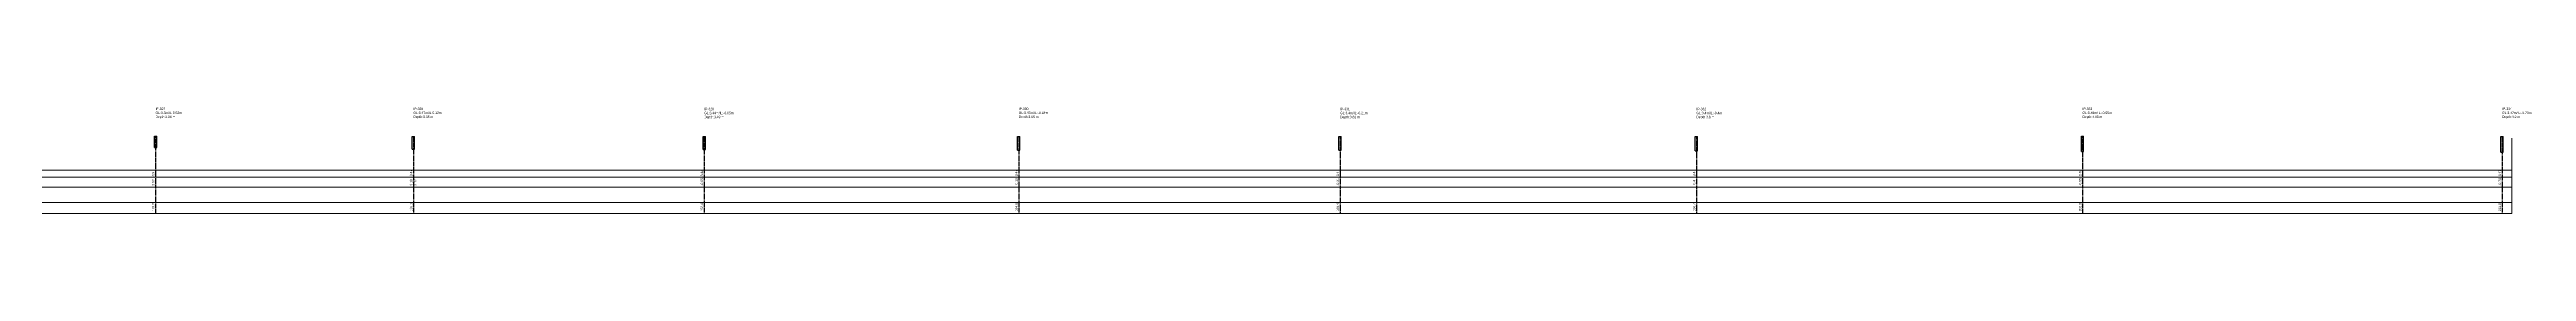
# Model space of a CAD drawing. Header units: metres. Extents: x -765 to 1831, y -99 to 211.
# Drawn here: x 533 to 1831, y -34 to 22 of the extents above; entities that cross this region are included whole.
import ezdxf

# ---------------------------------------------------------------- set-up
doc = ezdxf.new("R2010")
doc.units = ezdxf.units.M
doc.header["$MEASUREMENT"] = 0
doc.linetypes.add('CENTER', pattern=[2, 1.25, -0.25, 0.25, -0.25])
doc.layers.add('PDF_Text', color=7, linetype='Continuous')
doc.layers.add('SM_PP_GRIDTEXT', color=7, linetype='Continuous', lineweight=5)
doc.styles.add('ALL', font='swissc.ttf')

msp = doc.modelspace()

# ---------------------------------------------------------------- linework, layer by layer
at = {"layer": 'lines', "color": 8, "linetype": 'CENTER'}
for p, q in [((588.8, 7), (588.8, -33.6)), ((723.9, 6.9), (723.9, -33.6)), ((876.3, 6.9), (876.3, -33.6)), ((1041.1, 6.9), (1041.1, -33.6)), ((1209.5, 6.8), (1209.5, -33.6)), ((1396.2, 6.8), (1396.2, -33.6)), ((1598.5, 7), (1598.5, -33.6)), ((1818.4, 6.9), (1818.4, -33.6))]:
    msp.add_line(p, q, dxfattribs=at)
at = {"layer": 'Profile Manhole'}
for p, q in [((588.2, 1), (588.2, 7)), ((588.2, 7), (589.4, 7)), ((588.2, 1), (589.4, 1)), ((589.4, 1), (589.4, 7)), ((723.3, 0.2), (723.3, 6.9)), ((723.3, 6.9), (724.5, 6.9)), ((723.3, 0.2), (724.5, 0.2)), ((724.5, 0.2), (724.5, 6.9)), ((875.7, -0.1), (875.7, 6.9)), ((875.7, 6.9), (876.9, 6.9)), ((876.9, -0.1), (876.9, 6.9)), ((1040.5, -0.4), (1040.5, 6.9)), ((1040.5, 6.9), (1041.7, 6.9)), ((1041.7, -0.4), (1041.7, 6.9)), ((1208.9, -0.4), (1208.9, 6.8)), ((1208.9, 6.8), (1210.1, 6.8)), ((1210.1, -0.4), (1210.1, 6.8)), ((1395.6, -0.8), (1395.6, 6.8)), ((1395.6, 6.8), (1396.8, 6.8)), ((1396.8, -0.8), (1396.8, 6.8)), ((1597.9, -1.1), (1597.9, 7)), ((1597.9, 7), (1599.1, 7)), ((1599.1, -1.1), (1599.1, 7)), ((1817.8, -1.5), (1817.8, 6.9)), ((1817.8, 6.9), (1819, 6.9)), ((1819, -1.5), (1819, 6.9)), ((875.7, -0.1), (876.9, -0.1)), ((1040.5, -0.4), (1041.7, -0.4)), ((1208.9, -0.4), (1210.1, -0.4)), ((1395.6, -0.8), (1396.8, -0.8)), ((1597.9, -1.1), (1599.1, -1.1)), ((1817.8, -1.5), (1819, -1.5))]:
    msp.add_line(p, q, dxfattribs=at)
at = {"layer": 'SM_PP_GRIDTEXT'}
for p, q in [((1823.4, -33.6), (1823.4, 6)), ((-6.6, -10.8), (1823.4, -10.8)), ((-6.6, -14.5), (1823.4, -14.5)), ((-6.6, -19.9), (1823.4, -19.9)), ((-6.6, -27.8), (1823.4, -27.8)), ((-6.6, -33.6), (1823.4, -33.6))]:
    msp.add_line(p, q, dxfattribs=at)

# ---------------------------------------------------------------- texts
at = {"layer": 'ANNOTATION', "color": 7, "char_height": 1.26, "attachment_point": 1, "style": 'ALL'}
for s, insert in [('IP-327\\PGL:3.5m/IL:0.52m\\PDepth:2.98 m', (588.8, 22)), ('IP-328\\PGL:3.47m/IL:0.12m\\PDepth:3.35 m', (723.9, 22)), ('IP-329\\PGL:3.44m/IL:-0.05m\\PDepth:3.49 m', (876.3, 21.9)), ('IP-330\\PGL:3.47m/IL:-0.18m\\PDepth:3.65 m', (1041.1, 22)), ('IP-331\\PGL:3.4m/IL:-0.21m\\PDepth:3.61 m', (1209.5, 21.9)), ('IP-332\\PGL:3.4m/IL:-0.4m\\PDepth:3.8 m', (1396.2, 21.9)), ('IP-333\\PGL:3.48m/IL:-0.55m\\PDepth:4.03 m', (1598.5, 22)), ('IP-334\\PGL:3.47m/IL:-0.73m\\PDepth:4.2 m', (1818.4, 22))]:
    msp.add_mtext(s, dxfattribs=dict(at, insert=insert))
at = {"layer": 'PDF_text', "color": 7, "style": 'ALL'}
for s, p in [('3.5', (588.2, -14.1)), ('3.47', (723.3, -14.1)), ('3.44', (875.7, -14.1)), ('3.47', (1040.5, -14.1)), ('3.4', (1208.9, -14.1)), ('3.4', (1395.6, -14.1)), ('3.48', (1597.9, -14.1)), ('3.47', (1817.8, -14.1)), ('0.52', (588.2, -19)), ('0.18', (723.3, -19)), ('0.12', (725.5, -19)), ('-0.05', (875.7, -19)), ('-0.18', (1040.5, -19)), ('-0.21', (1208.9, -19)), ('-0.4', (1395.6, -19)), ('-0.55', (1597.9, -19)), ('-0.73', (1817.8, -19)), ('118.2', (588.2, -32.5)), ('135.1', (723.3, -32.5)), ('152.4', (875.7, -32.5)), ('164.8', (1040.5, -32.5)), ('168.4', (1208.9, -32.5)), ('186.7', (1395.6, -32.5)), ('202.3', (1597.9, -32.5)), ('219.9', (1817.8, -32.5))]:
    msp.add_text(s, height=1.26, rotation=90, dxfattribs=at).set_placement(p)

doc.saveas('drawing.dxf')
